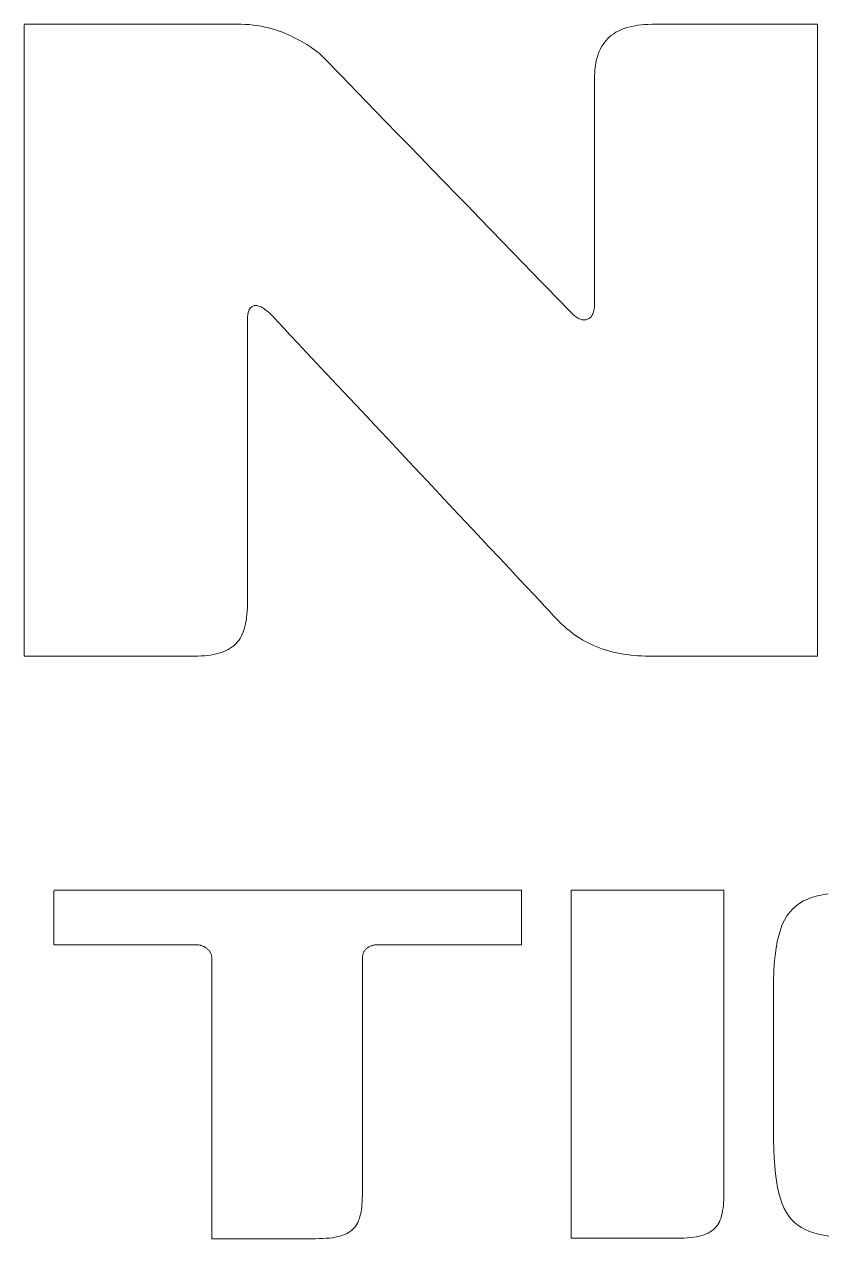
# Model space of a CAD drawing. Header units: millimetres. Extents: x -297 to 297, y -210 to 210.
# Drawn here: x -69.752 to -68.297, y 14.569 to 16.77 of the extents above; entities that cross this region are included whole.
import ezdxf

# ---------------------------------------------------------------- set-up
doc = ezdxf.new("R2010")
doc.units = ezdxf.units.MM
doc.layers.get('0').update_dxf_attribs({"lineweight": 20})

msp = doc.modelspace()

# ---------------------------------------------------------------- linework, layer by layer
at = {"color": 154}
for points in [[(-68.3153, 16.7699), (-68.3162, 16.7699), (-68.3187, 16.7699), (-68.3229, 16.7699), (-68.3284, 16.7699), (-68.3354, 16.7699), (-68.3435, 16.7699), (-68.3527, 16.7699), (-68.363, 16.7699), (-68.3741, 16.7699), (-68.386, 16.7699), (-68.3986, 16.7699), (-68.4117, 16.7699), (-68.4252, 16.7699), (-68.439, 16.7699), (-68.453, 16.7699), (-68.4672, 16.7699), (-68.4812, 16.7699), (-68.4952, 16.7699), (-68.5089, 16.7699), (-68.5222, 16.7699), (-68.535, 16.7699), (-68.5473, 16.7699), (-68.5588, 16.7699), (-68.5695, 16.7699), (-68.5793, 16.7699), (-68.588, 16.7699), (-68.5955, 16.7699), (-68.6018, 16.7699), (-68.6066, 16.7699), (-68.61, 16.7699), (-68.6117, 16.7699), (-68.6153, 16.7699), (-68.6219, 16.7698), (-68.6283, 16.7694), (-68.6345, 16.7689), (-68.6404, 16.7681), (-68.6462, 16.7672), (-68.6517, 16.7661), (-68.657, 16.7648), (-68.6621, 16.7633), (-68.6669, 16.7617), (-68.6716, 16.7598), (-68.676, 16.7577), (-68.6802, 16.7554), (-68.6842, 16.7529), (-68.688, 16.7502), (-68.6916, 16.7473), (-68.6949, 16.7442), (-68.698, 16.7408), (-68.7009, 16.7372), (-68.7036, 16.7334), (-68.7061, 16.7294), (-68.7084, 16.7252), (-68.7104, 16.7207), (-68.7122, 16.716), (-68.7139, 16.7111), (-68.7152, 16.7059), (-68.7164, 16.7004), (-68.7174, 16.6948), (-68.7182, 16.6889), (-68.7187, 16.6827), (-68.719, 16.6763), (-68.7191, 16.6697), (-68.7191, 16.6684), (-68.7191, 16.6649), (-68.7191, 16.6593), (-68.7191, 16.6516), (-68.7191, 16.6421), (-68.7191, 16.6309), (-68.7191, 16.6182), (-68.7191, 16.6042), (-68.7191, 16.5889), (-68.7191, 16.5725), (-68.7191, 16.5553), (-68.7191, 16.5373), (-68.7191, 16.5188), (-68.7191, 16.4998), (-68.7191, 16.4805), (-68.7191, 16.4611), (-68.7191, 16.4418), (-68.7191, 16.4226), (-68.7191, 16.4038), (-68.7191, 16.3855), (-68.7191, 16.3679), (-68.7191, 16.3511), (-68.7191, 16.3352), (-68.7191, 16.3206), (-68.7191, 16.3071), (-68.7191, 16.2952), (-68.7191, 16.2848), (-68.7191, 16.2762), (-68.7191, 16.2696), (-68.7191, 16.2649), (-68.7191, 16.2626), (-68.7191, 16.2608), (-68.7193, 16.258), (-68.7195, 16.2554), (-68.7199, 16.2529), (-68.7203, 16.2506), (-68.7209, 16.2485), (-68.7216, 16.2465), (-68.7224, 16.2446), (-68.7233, 16.2429), (-68.7242, 16.2413), (-68.7253, 16.2399), (-68.7264, 16.2387), (-68.7276, 16.2376), (-68.7289, 16.2366), (-68.7302, 16.2358), (-68.7316, 16.2352), (-68.7331, 16.2347), (-68.7346, 16.2343), (-68.7362, 16.2341), (-68.7378, 16.2341), (-68.7394, 16.2342), (-68.7411, 16.2344), (-68.7428, 16.2348), (-68.7445, 16.2353), (-68.7463, 16.236), (-68.748, 16.2368), (-68.7498, 16.2378), (-68.7516, 16.2389), (-68.7534, 16.2402), (-68.7551, 16.2416), (-68.7569, 16.2431), (-68.7587, 16.2448), (-68.76, 16.2462), (-68.7639, 16.2502), (-68.7703, 16.2567), (-68.7788, 16.2656), (-68.7895, 16.2765), (-68.802, 16.2894), (-68.8162, 16.304), (-68.8319, 16.3202), (-68.849, 16.3378), (-68.8673, 16.3567), (-68.8865, 16.3765), (-68.9066, 16.3973), (-68.9274, 16.4187), (-68.9487, 16.4406), (-68.9702, 16.4628), (-68.9919, 16.4851), (-69.0135, 16.5074), (-69.035, 16.5295), (-69.056, 16.5512), (-69.0764, 16.5722), (-69.0962, 16.5926), (-69.115, 16.6119), (-69.1327, 16.6302), (-69.1491, 16.6471), (-69.1641, 16.6626), (-69.1775, 16.6763), (-69.189, 16.6883), (-69.1987, 16.6982), (-69.2061, 16.7059), (-69.2113, 16.7112), (-69.2139, 16.7139), (-69.2146, 16.7145), (-69.2154, 16.7153), (-69.2165, 16.7162), (-69.218, 16.7174), (-69.2197, 16.7188), (-69.2218, 16.7204), (-69.2242, 16.7222), (-69.2268, 16.7242), (-69.2297, 16.7263), (-69.2329, 16.7285), (-69.2364, 16.7308), (-69.2402, 16.7332), (-69.2442, 16.7356), (-69.2484, 16.7381), (-69.2529, 16.7407), (-69.2576, 16.7432), (-69.2625, 16.7457), (-69.2677, 16.7482), (-69.2731, 16.7507), (-69.2786, 16.7531), (-69.2844, 16.7554), (-69.2904, 16.7576), (-69.2966, 16.7597), (-69.3029, 16.7616), (-69.3094, 16.7634), (-69.3161, 16.765), (-69.3229, 16.7664), (-69.3299, 16.7676), (-69.337, 16.7686), (-69.3443, 16.7693), (-69.3517, 16.7697), (-69.3592, 16.7699), (-69.3604, 16.7699), (-69.3637, 16.7699), (-69.3692, 16.7699), (-69.3766, 16.7699), (-69.3857, 16.7699), (-69.3965, 16.7699), (-69.4087, 16.7699), (-69.4223, 16.7699), (-69.437, 16.7699), (-69.4528, 16.7699), (-69.4694, 16.7699), (-69.4867, 16.7699), (-69.5046, 16.7699), (-69.5229, 16.7699), (-69.5415, 16.7699), (-69.5602, 16.7699), (-69.5788, 16.7699), (-69.5973, 16.7699), (-69.6154, 16.7699), (-69.6331, 16.7699), (-69.6501, 16.7699), (-69.6663, 16.7699), (-69.6815, 16.7699), (-69.6957, 16.7699), (-69.7086, 16.7699), (-69.7201, 16.7699), (-69.7301, 16.7699), (-69.7384, 16.7699), (-69.7448, 16.7699), (-69.7493, 16.7699), (-69.7516, 16.7699), (-69.7519, 16.7691), (-69.7519, 16.7624), (-69.7519, 16.7495), (-69.7519, 16.7307), (-69.7519, 16.7065), (-69.7519, 16.6774), (-69.7519, 16.6438), (-69.7519, 16.6061), (-69.7519, 16.5648), (-69.7519, 16.5202), (-69.7519, 16.473), (-69.7519, 16.4234), (-69.7519, 16.372), (-69.7519, 16.3191), (-69.7519, 16.2653), (-69.7519, 16.2109), (-69.7519, 16.1564), (-69.7519, 16.1022), (-69.7519, 16.0488), (-69.7519, 15.9966), (-69.7519, 15.946), (-69.7519, 15.8976), (-69.7519, 15.8516), (-69.7519, 15.8087), (-69.7519, 15.7691), (-69.7519, 15.7334), (-69.7519, 15.702), (-69.7519, 15.6753), (-69.7519, 15.6537), (-69.7519, 15.6378), (-69.7519, 15.6279), (-69.7519, 15.6245), (-69.751, 15.6245), (-69.7483, 15.6245), (-69.7441, 15.6245), (-69.7384, 15.6245), (-69.7313, 15.6245), (-69.7229, 15.6245), (-69.7134, 15.6245), (-69.7029, 15.6245), (-69.6915, 15.6245), (-69.6793, 15.6245), (-69.6664, 15.6245), (-69.653, 15.6245), (-69.6391, 15.6245), (-69.6249, 15.6245), (-69.6105, 15.6245), (-69.596, 15.6245), (-69.5816, 15.6245), (-69.5673, 15.6245), (-69.5532, 15.6245), (-69.5396, 15.6245), (-69.5264, 15.6245), (-69.5138, 15.6245), (-69.502, 15.6245), (-69.491, 15.6245), (-69.481, 15.6245), (-69.4721, 15.6245), (-69.4643, 15.6245), (-69.4579, 15.6245), (-69.4529, 15.6245), (-69.4495, 15.6245), (-69.4477, 15.6245), (-69.4442, 15.6246), (-69.4377, 15.6247), (-69.4315, 15.625), (-69.4255, 15.6254), (-69.4198, 15.626), (-69.4143, 15.6267), (-69.4091, 15.6276), (-69.404, 15.6287), (-69.3992, 15.6299), (-69.3947, 15.6313), (-69.3903, 15.633), (-69.3862, 15.6348), (-69.3823, 15.6368), (-69.3787, 15.639), (-69.3752, 15.6414), (-69.372, 15.644), (-69.369, 15.6468), (-69.3661, 15.6499), (-69.3635, 15.6532), (-69.3611, 15.6567), (-69.3589, 15.6605), (-69.357, 15.6645), (-69.3552, 15.6688), (-69.3536, 15.6734), (-69.3522, 15.6782), (-69.351, 15.6832), (-69.35, 15.6886), (-69.3491, 15.6942), (-69.3485, 15.7001), (-69.3481, 15.7063), (-69.3478, 15.7128), (-69.3477, 15.7197), (-69.3477, 15.7212), (-69.3477, 15.7256), (-69.3477, 15.7328), (-69.3477, 15.7424), (-69.3477, 15.7544), (-69.3477, 15.7686), (-69.3477, 15.7846), (-69.3477, 15.8024), (-69.3477, 15.8217), (-69.3477, 15.8423), (-69.3477, 15.8641), (-69.3477, 15.8868), (-69.3477, 15.9102), (-69.3477, 15.9342), (-69.3477, 15.9586), (-69.3477, 15.9831), (-69.3477, 16.0075), (-69.3477, 16.0317), (-69.3477, 16.0554), (-69.3477, 16.0786), (-69.3476, 16.1008), (-69.3476, 16.122), (-69.3476, 16.142), (-69.3476, 16.1606), (-69.3476, 16.1775), (-69.3476, 16.1926), (-69.3476, 16.2057), (-69.3476, 16.2166), (-69.3476, 16.225), (-69.3476, 16.2308), (-69.3476, 16.2338), (-69.3476, 16.2355), (-69.3475, 16.2381), (-69.3473, 16.2405), (-69.3471, 16.2428), (-69.3467, 16.245), (-69.3463, 16.2471), (-69.3457, 16.249), (-69.3451, 16.2508), (-69.3444, 16.2524), (-69.3436, 16.2539), (-69.3427, 16.2553), (-69.3417, 16.2565), (-69.3406, 16.2575), (-69.3394, 16.2584), (-69.3382, 16.2591), (-69.3369, 16.2597), (-69.3354, 16.2601), (-69.3339, 16.2603), (-69.3323, 16.2603), (-69.3307, 16.2602), (-69.3289, 16.2598), (-69.3271, 16.2593), (-69.3251, 16.2586), (-69.3231, 16.2577), (-69.321, 16.2566), (-69.3188, 16.2553), (-69.3166, 16.2537), (-69.3142, 16.252), (-69.3118, 16.2501), (-69.3093, 16.2479), (-69.3067, 16.2455), (-69.304, 16.2429), (-69.3025, 16.2413), (-69.2982, 16.2367), (-69.2912, 16.2292), (-69.2817, 16.2192), (-69.27, 16.2066), (-69.2562, 16.1919), (-69.2405, 16.1752), (-69.2231, 16.1566), (-69.2042, 16.1365), (-69.184, 16.1149), (-69.1627, 16.0922), (-69.1405, 16.0685), (-69.1175, 16.044), (-69.094, 16.019), (-69.0702, 15.9936), (-69.0462, 15.968), (-69.0223, 15.9425), (-68.9986, 15.9173), (-68.9754, 15.8925), (-68.9528, 15.8683), (-68.931, 15.8451), (-68.9102, 15.823), (-68.8907, 15.8021), (-68.8725, 15.7827), (-68.8559, 15.765), (-68.8411, 15.7493), (-68.8283, 15.7356), (-68.8177, 15.7243), (-68.8095, 15.7155), (-68.8038, 15.7094), (-68.8008, 15.7063), (-68.7976, 15.7026), (-68.7919, 15.6963), (-68.7863, 15.6903), (-68.7806, 15.6847), (-68.7748, 15.6794), (-68.7691, 15.6744), (-68.7633, 15.6697), (-68.7575, 15.6653), (-68.7516, 15.6611), (-68.7458, 15.6573), (-68.7399, 15.6537), (-68.7339, 15.6504), (-68.728, 15.6473), (-68.722, 15.6445), (-68.7159, 15.6419), (-68.7099, 15.6395), (-68.7038, 15.6374), (-68.6976, 15.6354), (-68.6914, 15.6337), (-68.6852, 15.6321), (-68.679, 15.6307), (-68.6726, 15.6295), (-68.6663, 15.6284), (-68.6599, 15.6275), (-68.6534, 15.6267), (-68.647, 15.6261), (-68.6404, 15.6255), (-68.6338, 15.6251), (-68.6272, 15.6248), (-68.6205, 15.6246), (-68.6137, 15.6245), (-68.6069, 15.6245), (-68.6061, 15.6245), (-68.6036, 15.6245), (-68.5995, 15.6245), (-68.594, 15.6245), (-68.5872, 15.6245), (-68.5792, 15.6245), (-68.5701, 15.6245), (-68.5601, 15.6245), (-68.5491, 15.6245), (-68.5374, 15.6245), (-68.5251, 15.6245), (-68.5122, 15.6245), (-68.4989, 15.6245), (-68.4853, 15.6245), (-68.4715, 15.6245), (-68.4576, 15.6245), (-68.4438, 15.6245), (-68.4301, 15.6245), (-68.4166, 15.6245), (-68.4035, 15.6245), (-68.3909, 15.6245), (-68.3789, 15.6245), (-68.3676, 15.6245), (-68.357, 15.6245), (-68.3474, 15.6245), (-68.3389, 15.6245), (-68.3315, 15.6245), (-68.3253, 15.6245), (-68.3205, 15.6245), (-68.3172, 15.6245), (-68.3155, 15.6245), (-68.3153, 15.6254), (-68.3153, 15.6321), (-68.3153, 15.645), (-68.3153, 15.6638), (-68.3153, 15.688), (-68.3153, 15.7171), (-68.3153, 15.7507), (-68.3153, 15.7884), (-68.3153, 15.8297), (-68.3153, 15.8742), (-68.3153, 15.9215), (-68.3153, 15.9711), (-68.3153, 16.0225), (-68.3153, 16.0754), (-68.3153, 16.1292), (-68.3153, 16.1836), (-68.3153, 16.2381), (-68.3153, 16.2923), (-68.3153, 16.3457), (-68.3153, 16.3979), (-68.3153, 16.4485), (-68.3153, 16.4969), (-68.3153, 16.5429), (-68.3153, 16.5858), (-68.3153, 16.6254), (-68.3153, 16.6611), (-68.3153, 16.6925), (-68.3153, 16.7192), (-68.3153, 16.7408), (-68.3153, 16.7567), (-68.3153, 16.7666)], [(-68.8515, 15.1012), (-68.8523, 15.1012), (-68.8546, 15.1012), (-68.8583, 15.1012), (-68.8633, 15.1012), (-68.8695, 15.1012), (-68.8768, 15.1012), (-68.8851, 15.1012), (-68.8943, 15.1012), (-68.9043, 15.1012), (-68.9149, 15.1012), (-68.9261, 15.1012), (-68.9378, 15.1012), (-68.9499, 15.1012), (-68.9623, 15.1012), (-68.9748, 15.1012), (-68.9874, 15.1012), (-68.9999, 15.1012), (-69.0123, 15.1012), (-69.0245, 15.1012), (-69.0363, 15.1012), (-69.0477, 15.1012), (-69.0585, 15.1012), (-69.0686, 15.1012), (-69.078, 15.1012), (-69.0866, 15.1012), (-69.0942, 15.1012), (-69.1007, 15.1012), (-69.106, 15.1012), (-69.1101, 15.1012), (-69.1128, 15.1012), (-69.114, 15.1012), (-69.1149, 15.1012), (-69.1161, 15.1012), (-69.1173, 15.1011), (-69.1185, 15.1009), (-69.1196, 15.1007), (-69.1208, 15.1004), (-69.122, 15.1001), (-69.1231, 15.0998), (-69.1243, 15.0994), (-69.1254, 15.0989), (-69.1264, 15.0984), (-69.1275, 15.0979), (-69.1285, 15.0973), (-69.1295, 15.0966), (-69.1305, 15.0959), (-69.1315, 15.0952), (-69.1323, 15.0944), (-69.1332, 15.0935), (-69.134, 15.0926), (-69.1348, 15.0916), (-69.1355, 15.0906), (-69.1362, 15.0896), (-69.1368, 15.0885), (-69.1373, 15.0873), (-69.1378, 15.0861), (-69.1383, 15.0848), (-69.1386, 15.0835), (-69.1389, 15.0821), (-69.1392, 15.0807), (-69.1393, 15.0792), (-69.1394, 15.0777), (-69.1394, 15.0716), (-69.1394, 15.0595), (-69.1394, 15.0466), (-69.1394, 15.033), (-69.1394, 15.0188), (-69.1394, 15.004), (-69.1394, 14.9888), (-69.1394, 14.9731), (-69.1394, 14.9571), (-69.1394, 14.9408), (-69.1394, 14.9243), (-69.1394, 14.9077), (-69.1394, 14.891), (-69.1394, 14.8743), (-69.1394, 14.8577), (-69.1394, 14.8412), (-69.1394, 14.8249), (-69.1394, 14.8089), (-69.1394, 14.7933), (-69.1394, 14.778), (-69.1394, 14.7633), (-69.1394, 14.7491), (-69.1394, 14.7355), (-69.1394, 14.7227), (-69.1394, 14.7106), (-69.1394, 14.6993), (-69.1394, 14.6889), (-69.1394, 14.6795), (-69.1394, 14.6711), (-69.1394, 14.6639), (-69.1394, 14.6578), (-69.1394, 14.6527), (-69.1395, 14.6469), (-69.1396, 14.6414), (-69.1398, 14.6361), (-69.1402, 14.631), (-69.1406, 14.6261), (-69.1412, 14.6215), (-69.1419, 14.617), (-69.1428, 14.6128), (-69.1438, 14.6089), (-69.145, 14.6051), (-69.1464, 14.6015), (-69.1479, 14.5981), (-69.1496, 14.595), (-69.1516, 14.592), (-69.1537, 14.5892), (-69.1561, 14.5866), (-69.1586, 14.5842), (-69.1615, 14.582), (-69.1646, 14.58), (-69.1679, 14.5781), (-69.1715, 14.5765), (-69.1754, 14.575), (-69.1795, 14.5736), (-69.184, 14.5725), (-69.1888, 14.5715), (-69.1938, 14.5706), (-69.1992, 14.5699), (-69.205, 14.5694), (-69.2111, 14.569), (-69.2175, 14.5688), (-69.2243, 14.5687), (-69.2305, 14.5687), (-69.2369, 14.5687), (-69.2436, 14.5687), (-69.2506, 14.5687), (-69.2579, 14.5687), (-69.2654, 14.5687), (-69.2731, 14.5687), (-69.2809, 14.5687), (-69.2887, 14.5687), (-69.2967, 14.5687), (-69.3047, 14.5687), (-69.3126, 14.5687), (-69.3206, 14.5687), (-69.3284, 14.5687), (-69.3361, 14.5687), (-69.3436, 14.5687), (-69.351, 14.5687), (-69.3581, 14.5687), (-69.3649, 14.5687), (-69.3714, 14.5687), (-69.3776, 14.5687), (-69.3834, 14.5687), (-69.3888, 14.5687), (-69.3937, 14.5687), (-69.3981, 14.5687), (-69.4019, 14.5687), (-69.4053, 14.5687), (-69.408, 14.5687), (-69.41, 14.5687), (-69.4114, 14.5687), (-69.412, 14.5687), (-69.4121, 14.5692), (-69.4121, 14.5718), (-69.4121, 14.5766), (-69.412, 14.5835), (-69.412, 14.5923), (-69.412, 14.6028), (-69.412, 14.6151), (-69.412, 14.6288), (-69.412, 14.644), (-69.412, 14.6604), (-69.412, 14.678), (-69.412, 14.6966), (-69.412, 14.7161), (-69.412, 14.7363), (-69.412, 14.7571), (-69.412, 14.7785), (-69.412, 14.8002), (-69.412, 14.8221), (-69.412, 14.8441), (-69.412, 14.8661), (-69.4121, 14.888), (-69.4121, 14.9095), (-69.4121, 14.9307), (-69.4121, 14.9513), (-69.4121, 14.9712), (-69.4121, 14.9903), (-69.4121, 15.0085), (-69.4121, 15.0256), (-69.4121, 15.0415), (-69.4121, 15.0561), (-69.4121, 15.0693), (-69.4121, 15.0773), (-69.4121, 15.0785), (-69.4123, 15.0797), (-69.4125, 15.0809), (-69.4128, 15.0821), (-69.4131, 15.0833), (-69.4135, 15.0845), (-69.414, 15.0856), (-69.4146, 15.0867), (-69.4152, 15.0878), (-69.4158, 15.0888), (-69.4165, 15.0899), (-69.4173, 15.0909), (-69.4181, 15.0918), (-69.4189, 15.0927), (-69.4198, 15.0936), (-69.4208, 15.0945), (-69.4217, 15.0953), (-69.4228, 15.0961), (-69.4238, 15.0968), (-69.4249, 15.0974), (-69.426, 15.0981), (-69.4271, 15.0986), (-69.4283, 15.0992), (-69.4294, 15.0996), (-69.4306, 15.1), (-69.4318, 15.1004), (-69.433, 15.1007), (-69.4342, 15.1009), (-69.4355, 15.1011), (-69.4367, 15.1012), (-69.4387, 15.1012), (-69.4487, 15.1012), (-69.4589, 15.1012), (-69.4694, 15.1012), (-69.4802, 15.1012), (-69.4911, 15.1012), (-69.5021, 15.1012), (-69.5133, 15.1012), (-69.5245, 15.1012), (-69.5357, 15.1012), (-69.5469, 15.1012), (-69.558, 15.1012), (-69.5689, 15.1012), (-69.5798, 15.1012), (-69.5904, 15.1012), (-69.6008, 15.1012), (-69.6108, 15.1012), (-69.6206, 15.1012), (-69.63, 15.1012), (-69.6389, 15.1012), (-69.6474, 15.1012), (-69.6554, 15.1012), (-69.6629, 15.1012), (-69.6697, 15.1012), (-69.676, 15.1012), (-69.6816, 15.1012), (-69.6864, 15.1012), (-69.6905, 15.1012), (-69.6938, 15.1012), (-69.6963, 15.1012), (-69.6979, 15.1012), (-69.6985, 15.1012), (-69.6985, 15.1013), (-69.6985, 15.1017), (-69.6985, 15.1024), (-69.6985, 15.1033), (-69.6985, 15.1045), (-69.6985, 15.106), (-69.6985, 15.1077), (-69.6985, 15.1097), (-69.6985, 15.1119), (-69.6985, 15.1143), (-69.6985, 15.1169), (-69.6985, 15.1197), (-69.6985, 15.1227), (-69.6985, 15.1259), (-69.6985, 15.1292), (-69.6985, 15.1327), (-69.6985, 15.1364), (-69.6985, 15.1402), (-69.6985, 15.1441), (-69.6985, 15.1482), (-69.6985, 15.1524), (-69.6985, 15.1567), (-69.6985, 15.161), (-69.6985, 15.1655), (-69.6985, 15.17), (-69.6985, 15.1746), (-69.6985, 15.1793), (-69.6985, 15.184), (-69.6985, 15.1888), (-69.6985, 15.1935), (-69.6985, 15.1983), (-69.6978, 15.2005), (-69.6925, 15.2005), (-69.6826, 15.2005), (-69.6683, 15.2005), (-69.6501, 15.2005), (-69.6281, 15.2005), (-69.6028, 15.2005), (-69.5744, 15.2005), (-69.5434, 15.2005), (-69.51, 15.2005), (-69.4746, 15.2005), (-69.4374, 15.2005), (-69.399, 15.2005), (-69.3595, 15.2005), (-69.3193, 15.2005), (-69.2787, 15.2005), (-69.2382, 15.2005), (-69.1979, 15.2005), (-69.1582, 15.2005), (-69.1195, 15.2005), (-69.0822, 15.2006), (-69.0464, 15.2006), (-69.0126, 15.2006), (-68.9811, 15.2006), (-68.9523, 15.2006), (-68.9264, 15.2006), (-68.9038, 15.2006), (-68.8848, 15.2006), (-68.8697, 15.2006), (-68.859, 15.2006), (-68.8529, 15.2006), (-68.8515, 15.2005), (-68.8515, 15.2001), (-68.8515, 15.1991), (-68.8515, 15.1975), (-68.8515, 15.1955), (-68.8515, 15.193), (-68.8515, 15.1902), (-68.8515, 15.1869), (-68.8515, 15.1834), (-68.8515, 15.1795), (-68.8515, 15.1755), (-68.8515, 15.1712), (-68.8515, 15.1667), (-68.8515, 15.1621), (-68.8515, 15.1574), (-68.8515, 15.1526), (-68.8515, 15.1479), (-68.8515, 15.1431), (-68.8515, 15.1385), (-68.8515, 15.1339), (-68.8515, 15.1295), (-68.8515, 15.1252), (-68.8515, 15.1212), (-68.8515, 15.1174), (-68.8515, 15.1139), (-68.8515, 15.1108), (-68.8515, 15.108), (-68.8515, 15.1057), (-68.8515, 15.1038), (-68.8515, 15.1024), (-68.8515, 15.1015)], [(-68.4846, 15.2006), (-68.4855, 15.2006), (-68.488, 15.2006), (-68.4921, 15.2006), (-68.4977, 15.2006), (-68.5046, 15.2006), (-68.5127, 15.2006), (-68.5219, 15.2006), (-68.532, 15.2006), (-68.543, 15.2006), (-68.5547, 15.2006), (-68.5671, 15.2006), (-68.5799, 15.2006), (-68.5932, 15.2006), (-68.6066, 15.2006), (-68.6203, 15.2006), (-68.6339, 15.2006), (-68.6475, 15.2006), (-68.6608, 15.2006), (-68.6738, 15.2006), (-68.6864, 15.2006), (-68.6984, 15.2006), (-68.7097, 15.2006), (-68.7202, 15.2006), (-68.7298, 15.2006), (-68.7383, 15.2006), (-68.7457, 15.2006), (-68.7518, 15.2006), (-68.7565, 15.2006), (-68.7597, 15.2006), (-68.7613, 15.2006), (-68.7614, 15.1998), (-68.7614, 15.1955), (-68.7614, 15.1875), (-68.7614, 15.1761), (-68.7614, 15.1616), (-68.7614, 15.1442), (-68.7614, 15.1243), (-68.7614, 15.102), (-68.7614, 15.0777), (-68.7614, 15.0516), (-68.7614, 15.0239), (-68.7614, 14.9951), (-68.7614, 14.9653), (-68.7614, 14.9347), (-68.7614, 14.9038), (-68.7614, 14.8727), (-68.7614, 14.8417), (-68.7614, 14.811), (-68.7614, 14.781), (-68.7614, 14.752), (-68.7614, 14.7241), (-68.7614, 14.6977), (-68.7614, 14.673), (-68.7614, 14.6502), (-68.7614, 14.6298), (-68.7614, 14.6119), (-68.7614, 14.5968), (-68.7614, 14.5847), (-68.7614, 14.576), (-68.7614, 14.571), (-68.7614, 14.5697), (-68.7608, 14.5697), (-68.7595, 14.5697), (-68.7573, 14.5697), (-68.7545, 14.5697), (-68.751, 14.5697), (-68.7469, 14.5697), (-68.7422, 14.5697), (-68.737, 14.5697), (-68.7313, 14.5697), (-68.7251, 14.5697), (-68.7185, 14.5697), (-68.7115, 14.5697), (-68.7042, 14.5697), (-68.6967, 14.5697), (-68.6888, 14.5696), (-68.6808, 14.5696), (-68.6726, 14.5696), (-68.6643, 14.5696), (-68.656, 14.5696), (-68.6475, 14.5696), (-68.6391, 14.5696), (-68.6308, 14.5696), (-68.6225, 14.5696), (-68.6144, 14.5696), (-68.6065, 14.5696), (-68.5988, 14.5696), (-68.5913, 14.5696), (-68.5841, 14.5696), (-68.5773, 14.5696), (-68.5709, 14.5696), (-68.5641, 14.5697), (-68.5574, 14.5699), (-68.5511, 14.5702), (-68.5452, 14.5707), (-68.5396, 14.5714), (-68.5343, 14.5723), (-68.5294, 14.5733), (-68.5248, 14.5744), (-68.5206, 14.5758), (-68.5166, 14.5773), (-68.5129, 14.579), (-68.5095, 14.5809), (-68.5064, 14.583), (-68.5035, 14.5853), (-68.5009, 14.5877), (-68.4985, 14.5904), (-68.4963, 14.5933), (-68.4944, 14.5963), (-68.4927, 14.5996), (-68.4912, 14.6031), (-68.4898, 14.6068), (-68.4887, 14.6107), (-68.4877, 14.6148), (-68.4869, 14.6192), (-68.4862, 14.6238), (-68.4856, 14.6286), (-68.4852, 14.6336), (-68.4849, 14.6389), (-68.4847, 14.6444), (-68.4846, 14.6502), (-68.4846, 14.6541), (-68.4846, 14.6572), (-68.4846, 14.6635), (-68.4846, 14.6728), (-68.4846, 14.6848), (-68.4846, 14.6994), (-68.4846, 14.7163), (-68.4846, 14.7352), (-68.4846, 14.756), (-68.4846, 14.7783), (-68.4846, 14.802), (-68.4846, 14.8268), (-68.4846, 14.8525), (-68.4846, 14.8788), (-68.4846, 14.9056), (-68.4846, 14.9326), (-68.4846, 14.9595), (-68.4846, 14.9861), (-68.4846, 15.0122), (-68.4846, 15.0376), (-68.4846, 15.062), (-68.4846, 15.0852), (-68.4846, 15.1069), (-68.4846, 15.1269), (-68.4846, 15.1451), (-68.4846, 15.1611), (-68.4846, 15.1747), (-68.4846, 15.1856), (-68.4846, 15.1938), (-68.4846, 15.1988)]]:
    msp.add_lwpolyline(points, close=True, dxfattribs=at)
msp.add_lwpolyline([(-68.2958, 15.1939), (-68.3059, 15.1922), (-68.3154, 15.19), (-68.3243, 15.1875), (-68.3325, 15.1844), (-68.3402, 15.1809), (-68.3474, 15.1768), (-68.3539, 15.1721), (-68.36, 15.1668), (-68.3654, 15.1607), (-68.3704, 15.1539), (-68.3749, 15.1464), (-68.3789, 15.138), (-68.3824, 15.1287), (-68.3854, 15.1186), (-68.388, 15.1074), (-68.3902, 15.0953), (-68.3919, 15.0821), (-68.3933, 15.0678), (-68.3942, 15.0524), (-68.3948, 15.0358), (-68.3949, 15.018), (-68.3949, 15.0172), (-68.3949, 15.015), (-68.3949, 15.0114), (-68.3949, 15.0065), (-68.3949, 15.0004), (-68.3949, 14.9933), (-68.3949, 14.9853), (-68.3949, 14.9764), (-68.3949, 14.9667), (-68.3949, 14.9563), (-68.3949, 14.9454), (-68.3949, 14.9341), (-68.3949, 14.9224), (-68.3949, 14.9104), (-68.3949, 14.8983), (-68.3949, 14.8861), (-68.3949, 14.874), (-68.3949, 14.862), (-68.3949, 14.8503), (-68.3949, 14.839), (-68.3949, 14.8281), (-68.3949, 14.8177), (-68.3949, 14.808), (-68.3949, 14.7991), (-68.3949, 14.7911), (-68.3949, 14.784), (-68.3949, 14.7779), (-68.3949, 14.7731), (-68.3949, 14.7694), (-68.3949, 14.7672), (-68.3949, 14.7664), (-68.3947, 14.7481), (-68.3943, 14.731), (-68.3936, 14.7151), (-68.3926, 14.7002), (-68.3912, 14.6864), (-68.3895, 14.6736), (-68.3875, 14.6618), (-68.385, 14.651), (-68.3822, 14.641), (-68.379, 14.6319), (-68.3754, 14.6236), (-68.3713, 14.6161), (-68.3668, 14.6094), (-68.3619, 14.6033), (-68.3565, 14.5979), (-68.3506, 14.5931), (-68.3442, 14.5889), (-68.3372, 14.5852), (-68.3298, 14.582), (-68.3218, 14.5793), (-68.3133, 14.577), (-68.3041, 14.5751), (-68.2944, 14.5735)], dxfattribs=at)

doc.saveas('drawing.dxf')
